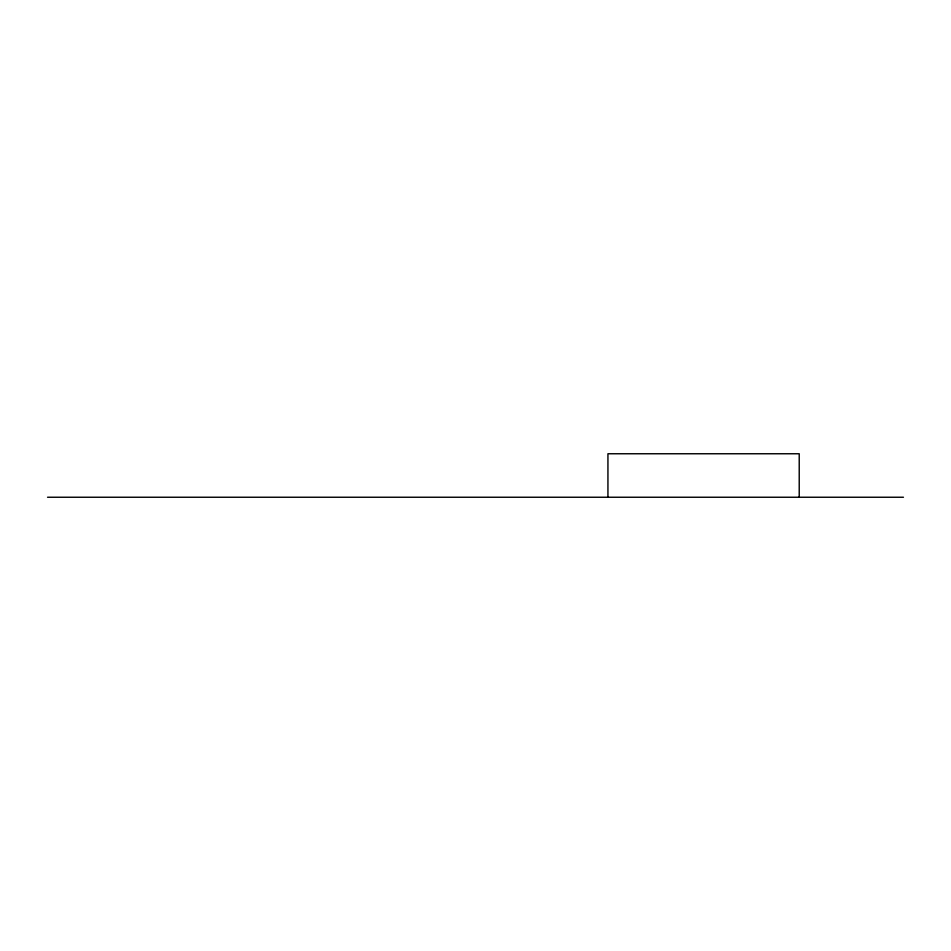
<?xml version="1.0" encoding="UTF-8"?>
<svg xmlns="http://www.w3.org/2000/svg" width="951" height="951" viewBox="0 0 951 951"><rect width="100%" height="100%" fill="white"/><g stroke="black" fill="none" stroke-linecap="round" stroke-linejoin="round"><path stroke-width="1.43" d="M47.55 497.242L903.45 497.242M799.22 497.242L799.22 453.758L607.939 453.758L607.939 497.242"/></g></svg>
